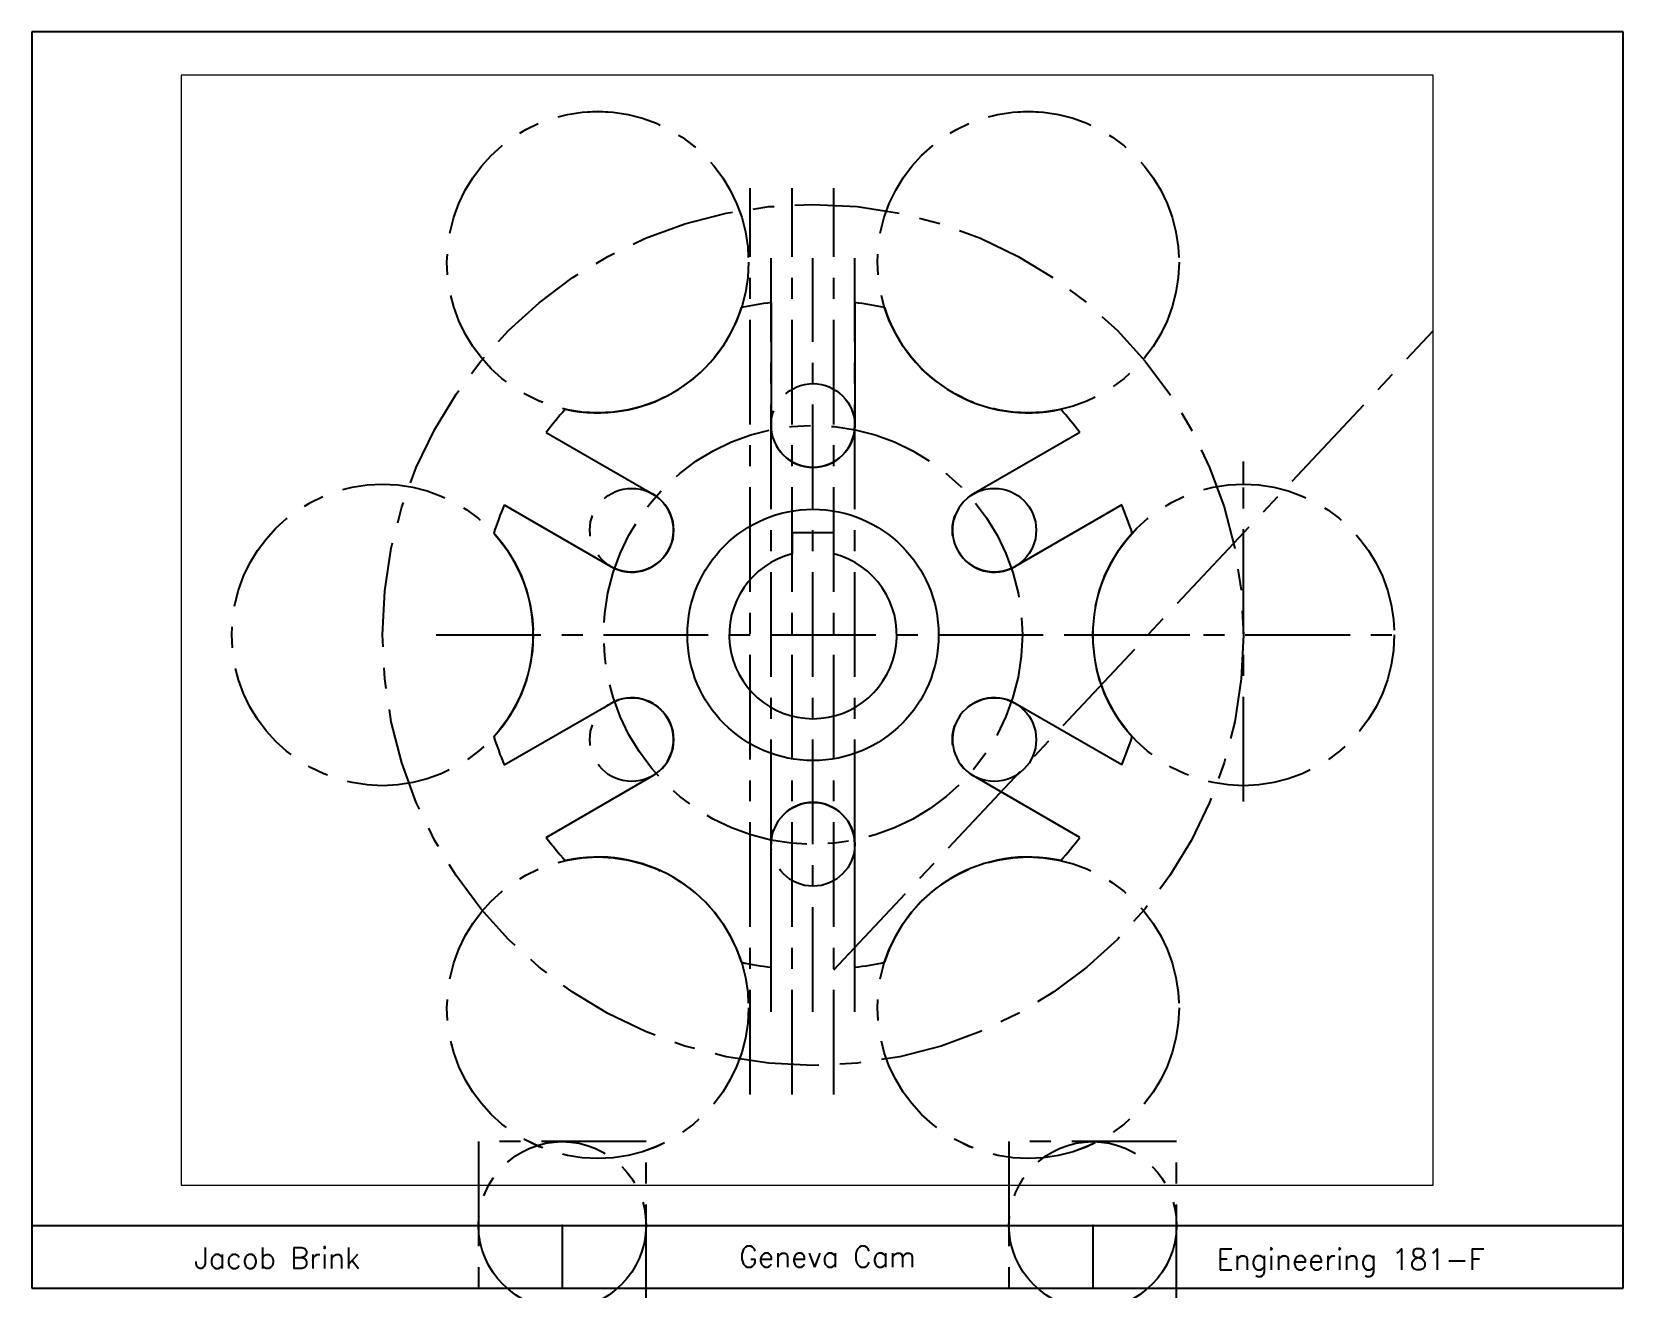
# Paper-space layout 'Layout2' of a CAD drawing. Header units: inches. Extents: x 0.5 to 10, y 0.25 to 7.75.
# The model-space entities are those that its viewports show. They can reach past a viewport. Long polylines and large blocks are cut down to what shows.
import ezdxf
from ezdxf.enums import TextEntityAlignment as Align

# ---------------------------------------------------------------- set-up
doc = ezdxf.new("R2010")
doc.units = ezdxf.units.IN
doc.header["$LTSCALE"] = 0.5
doc.header["$MEASUREMENT"] = 0
doc.header["$PDMODE"] = 96
doc.linetypes.add('CENTER', pattern=[2, 1.25, -0.25, 0.25, -0.25])
for name, color, linetype in [('Border', 7, 'Continuous'), ('Center', 10, 'CENTER'), ('Text', 80, 'Continuous'), ('Title Block', 210, 'Continuous'), ('Visible', 10, 'Continuous')]:
    doc.layers.add(name, color=color, linetype=linetype)
doc.layers.add('Work Line', color=96, linetype='CENTER', plot=False)
doc.styles.get("Standard").update_dxf_attribs({"font": 'romans.shx', "height": 0.125})

# ---------------------------------------------------------------- blocks, each defined once
blk = doc.blocks.new('*U3')
at = {"layer": 'Work Line'}
for centre in [(-1.285, 0), (1.285, 0)]:
    blk.add_circle(centre, 0.9, dxfattribs=at)
blk = doc.blocks.new('*U4')
at = {"layer": 'Work Line', "color": 0, "linetype": 'ByBlock', "lineweight": -2, "transparency": 16777216}
for p, rotation in [((3.5725, 5.6128), 59.99999999999999), ((7.4275, 5.6128), 299.9999999999999), ((3.5725, 3.3872), 120), ((7.4275, 3.3872), 240), ((5.5, 2.2743), 180)]:
    blk.add_blockref('*U3', p, dxfattribs=dict(at, rotation=rotation))
blk.add_blockref('*U3', (5.5, 6.7257), dxfattribs=at)
blk = doc.blocks.new('*U5')
at = {"layer": 'Work Line'}
blk.add_circle((0, 0), 0.25, dxfattribs=at)
blk = doc.blocks.new('*U6')
at = {"layer": 'Work Line', "color": 0, "linetype": 'ByBlock', "lineweight": -2, "transparency": 16777216}
blk.add_blockref('*U5', (5.5, 5.75), dxfattribs=at)
for p, rotation in [((4.4175, 5.125), 59.99999999999999), ((6.5825, 5.125), 299.9999999999999), ((4.4175, 3.875), 120), ((6.5825, 3.875), 240), ((5.5, 3.25), 180)]:
    blk.add_blockref('*U5', p, dxfattribs=dict(at, rotation=rotation))

msp = doc.modelspace()

# ---------------------------------------------------------------- linework, layer by layer
at = {"layer": 'Center'}
for p, q in [((5.5, 2.25), (5.5, 6.75)), ((3.25, 4.5), (7.75, 4.5))]:
    msp.add_line(p, q, dxfattribs=at)
at = {"layer": 'Visible'}
for p, q in [((5.25, 6.4843), (5.25, 5.75)), ((5.75, 6.4843), (5.75, 5.75)), ((3.9065, 5.7087), (4.5425, 5.3415)), ((7.0935, 5.7087), (6.4575, 5.3415)), ((3.6565, 5.2757), (4.2925, 4.9085)), ((7.3435, 5.2757), (6.7075, 4.9085)), ((5.625, 5.1091), (5.375, 5.1091)), ((5.375, 5.1091), (5.375, 4.9841)), ((5.625, 4.9841), (5.625, 5.1091)), ((3.6565, 3.7243), (4.2925, 4.0915)), ((7.3435, 3.7243), (6.7075, 4.0915)), ((3.9065, 3.2913), (4.5425, 3.6585)), ((7.0935, 3.2913), (6.4575, 3.6585)), ((5.25, 2.5157), (5.25, 3.25)), ((5.75, 2.5157), (5.75, 3.25))]:
    msp.add_line(p, q, dxfattribs=at)
msp.add_circle((5.5, 4.5), 0.75, dxfattribs=at)
for centre, radius, start, end in [((5.5, 4.5), 2, 97.18076, 102.32825), ((5.5, 4.5), 2, 77.67175, 82.81924), ((4.215, 6.7257), 0.9, 257.57807, 342.42193), ((4.215, 6.7257), 0.9, 257.57807, 342.42193), ((6.785, 6.7257), 0.9, 197.57807, 282.42193), ((6.785, 6.7257), 0.9, 197.57807, 282.42193), ((5.5, 4.5), 2, 137.67175, 142.81924), ((5.5, 4.5), 2, 37.18076, 42.32825), ((5.5, 5.75), 0.25, 180, 270), ((5.5, 5.75), 0.25, 270, 0), ((4.4175, 5.125), 0.25, 330, 60), ((6.5825, 5.125), 0.25, 120, 210), ((5.5, 4.5), 2, 157.18076, 162.32825), ((5.5, 4.5), 2, 17.67175, 22.81924), ((2.93, 4.5), 0.9, 317.57807, 42.42193), ((2.93, 4.5), 0.9, 317.57807, 42.42193), ((8.07, 4.5), 0.9, 137.57807, 222.42193), ((8.07, 4.5), 0.9, 137.57807, 222.42193), ((4.4175, 5.125), 0.25, 240, 330), ((5.5, 4.5), 0.5, 104.47751, 75.52249), ((6.5825, 5.125), 0.25, 210, 300), ((4.4175, 3.875), 0.25, 30, 120), ((6.5825, 3.875), 0.25, 60, 150), ((4.4175, 3.875), 0.25, 300, 30), ((6.5825, 3.875), 0.25, 150, 240), ((5.5, 4.5), 2, 197.67175, 202.81924), ((5.5, 4.5), 2, 337.18076, 342.32825), ((5.5, 3.25), 0.25, 90, 180), ((5.5, 3.25), 0.25, 0, 90), ((5.5, 4.5), 2, 217.18076, 222.32825), ((5.5, 4.5), 2, 317.67175, 322.81924), ((4.215, 2.2743), 0.9, 17.57807, 102.42193), ((4.215, 2.2743), 0.9, 17.57807, 102.42193), ((6.785, 2.2743), 0.9, 77.57807, 162.42193), ((6.785, 2.2743), 0.9, 77.57807, 162.42193), ((5.5, 4.5), 2, 257.67175, 262.81924), ((5.5, 4.5), 2, 277.18076, 282.32825)]:
    msp.add_arc(centre, radius, start, end, dxfattribs=at)
at = {"layer": 'Work Line'}
for p, q in [((5.625, 2.5), (11.25, 8.5)), ((5.125, 1.7569), (5.125, 7.1671)), ((5.125, 1.7569), (5.125, 7.1671)), ((5.125, 1.7569), (5.125, 7.1671)), ((5.125, 1.7569), (5.125, 7.1671)), ((5.375, 1.7569), (5.375, 7.1671)), ((5.625, 1.7569), (5.625, 7.1671)), ((5.625, 1.7569), (5.625, 7.1671)), ((5.25, 2.25), (5.25, 6.75)), ((5.75, 2.25), (5.75, 6.75)), ((8.07, 5.4), (8.07, 5.5353)), ((8.07, 3.5056), (8.07, 5.4761)), ((5.5, 4.5), (5.5, 4.5)), ((7.0809, 4.5), (9.0769, 4.5))]:
    msp.add_line(p, q, dxfattribs=at)
for centre, radius in [((5.5, 4.5), 2.57), ((5.5, 5.75), 0.25), ((5.5, 4.5), 1.25)]:
    msp.add_circle(centre, radius, dxfattribs=at)

# ---------------------------------------------------------------- block references
for name in ['*U4', '*U6']:
    msp.add_blockref(name, (0, 0), dxfattribs=at)

psp = doc.layouts.new('Layout2')

# ---------------------------------------------------------------- linework, layer by layer
at = {"layer": 'Defpoints'}
for p in [(3.6667, 0.625), (3.6667, 0.625), (3.6667, 0.625), (3.6667, 0.625), (6.8333, 0.625), (6.8333, 0.625), (6.8333, 0.625), (6.8333, 0.625)]:
    psp.add_point(p, dxfattribs=at)
at = {"layer": 'Title Block'}
for p, q in [((10, 7.75), (0.5, 7.75)), ((0.5, 7.75), (0.5, 0.25)), ((10, 0.25), (10, 7.75)), ((0.5, 0.625), (10, 0.625)), ((3.6667, 0.625), (3.6667, 0.25)), ((6.8333, 0.625), (6.8333, 0.25)), ((0.5, 0.25), (10, 0.25))]:
    psp.add_line(p, q, dxfattribs=at)
at = {"layer": 'Work Line'}
for p in [(3.6667, 0.625), (6.8333, 0.625)]:
    psp.add_point(p, dxfattribs=at)

# ---------------------------------------------------------------- texts
at = {"layer": 'Text'}
for s, p in [('Jacob Brink', (1.9655, 0.368)), ('Geneva Cam', (5.25, 0.375)), ('Engineering 181-F', (8.3732, 0.3592))]:
    psp.add_text(s, height=0.125, dxfattribs=at).set_placement(p, align=Align.CENTER)

# ---------------------------------------------------------------- viewports
at = {"layer": 'Border'}
psp.add_viewport(center=(5.1281, 4.178), size=(7.4733, 6.627326), view_center_point=(5.4647, 4.5283), view_height=6.627326, dxfattribs=at)

doc.saveas('drawing.dxf')
